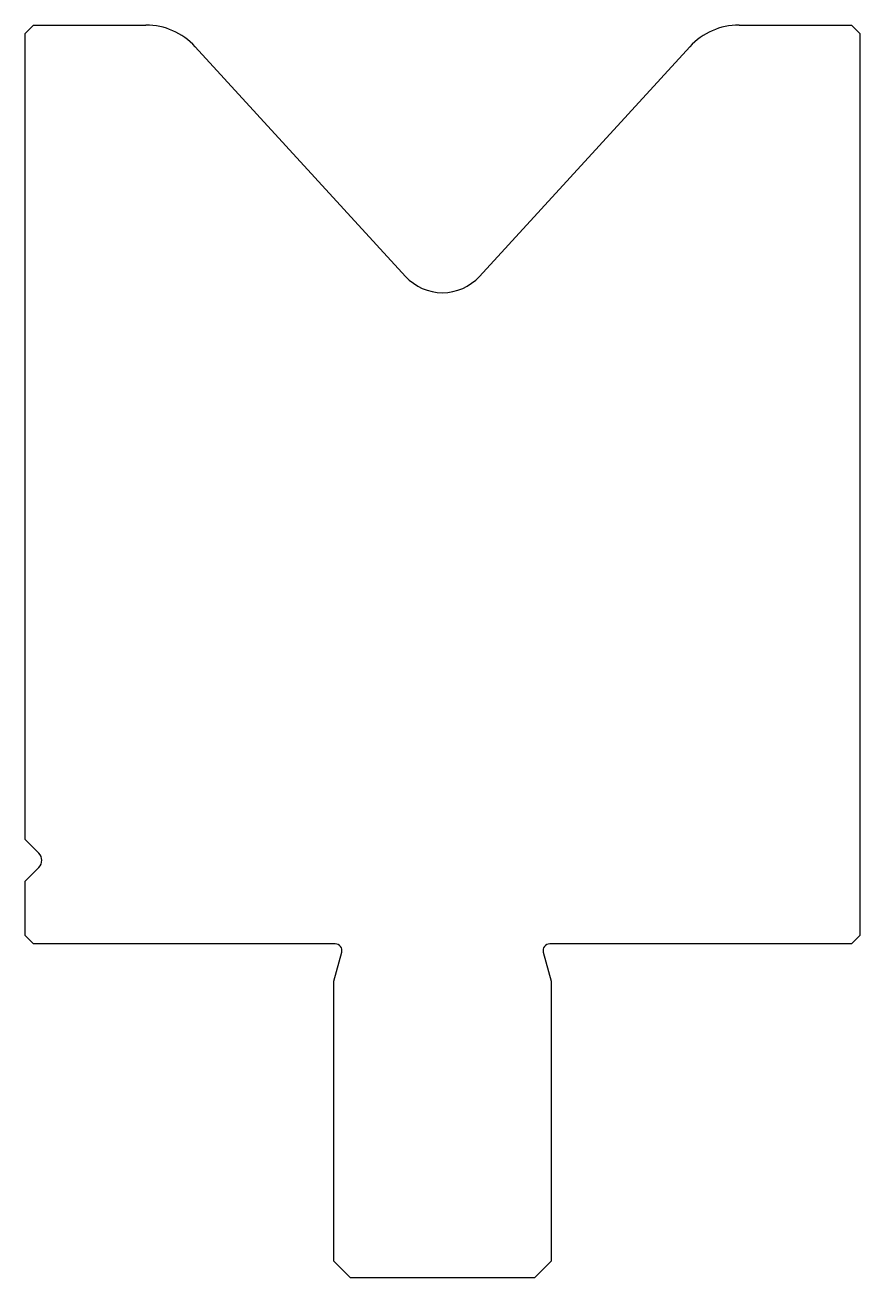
# Model space of a CAD drawing. Header units: metres. Extents: x -25.7 to 24.3, y -39.5 to 35.5.
import ezdxf

# ---------------------------------------------------------------- set-up
doc = ezdxf.new("R2010")
doc.units = ezdxf.units.M

msp = doc.modelspace()

# ---------------------------------------------------------------- linework, layer by layer
for p, q in [((-25.208127, 35.510779), (-25.708127, 35.010779)), ((-25.208127, 35.510779), (-18.468169, 35.510779)), ((17.051915, 35.510779), (23.791873, 35.510779)), ((24.291873, 35.010779), (23.791873, 35.510779)), ((-25.708127, -13.240693), (-25.708127, 35.010779)), ((24.291873, 35.010779), (24.291873, -18.989221)), ((-15.51906, 34.21314), (-2.919959, 20.463634)), ((1.503705, 20.463634), (14.102806, 34.21314)), ((-24.883863, -14.064957), (-25.708127, -13.240693)), ((-25.708127, -15.737749), (-24.883863, -14.913485)), ((-25.708127, -18.989221), (-25.708127, -15.737749)), ((-25.708127, -18.989221), (-25.208127, -19.489221)), ((-7.128127, -19.489221), (-25.208127, -19.489221)), ((23.791873, -19.489221), (5.711873, -19.489221)), ((23.791873, -19.489221), (24.291873, -18.989221)), ((-7.208127, -21.733267), (-6.741757, -19.992749)), ((5.325503, -19.992749), (5.791873, -21.733267)), ((-7.208127, -38.489221), (-7.208127, -21.733267)), ((5.791873, -21.733267), (5.791873, -38.489221)), ((-7.208127, -38.489221), (-6.208127, -39.489221)), ((4.791873, -39.489221), (5.791873, -38.489221)), ((4.791873, -39.489221), (-6.208127, -39.489221))]:
    msp.add_line(p, q)
for centre, radius, start, end in [((-18.468169, 31.510779), 4, 42.5, 90), ((17.051915, 31.510779), 4, 90, 137.5), ((-0.708127, 22.490404), 3, 222.5, 317.5), ((-25.308127, -14.489221), 0.6, 315, 45), ((-7.128127, -19.889221), 0.4, 345, 90), ((5.711873, -19.889221), 0.4, 90, 195)]:
    msp.add_arc(centre, radius, start, end)

doc.saveas('drawing.dxf')
